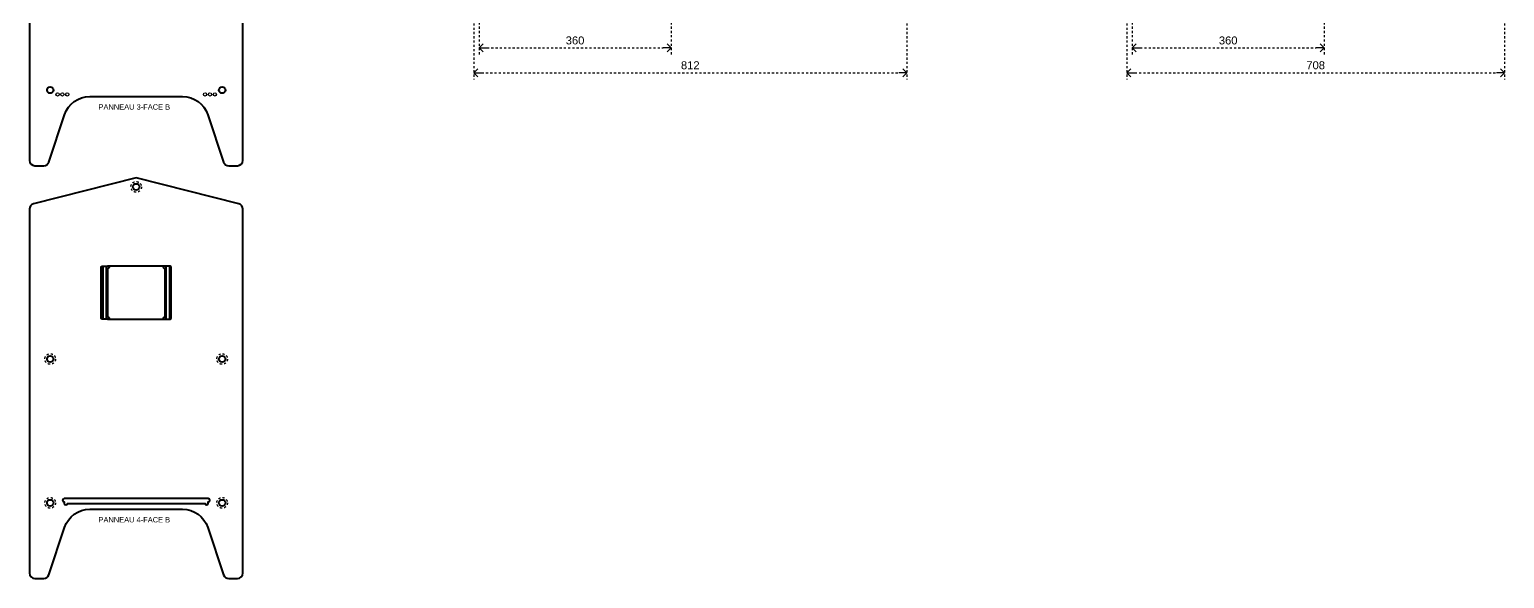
# Model space of a CAD drawing. Header units: millimetres. Extents: x -833 to 2063, y -1048 to 1991.
# Drawn here: x -833 to 1932, y -1048 to -18 of the extents above; entities that cross this region are included whole.
import ezdxf

# ---------------------------------------------------------------- set-up
doc = ezdxf.new("R2010")
doc.units = ezdxf.units.MM
doc.header["$LTSCALE"] = 4
doc.linetypes.add('JIS_02_1.0', pattern=[2, 1, -1])
doc.layers.add('NOCNC-ANNOTATIONS', color=252, linetype='Continuous')
doc.layers.add('OP8-FR6-PO-D0-C2', color=123, linetype='Continuous')
doc.layers.add('NOCNC-COTATIONS', color=7, linetype='Continuous', true_color=0x514e43)
for name, color, linetype, lineweight, true_color in [('OP13-FR6-PO-D0-C9.4', 7, 'Continuous', 40, 0x1565e5), ('OP14-FR6-DEINT-C0-D9.4', 7, 'Continuous', 40, 0x800000), ('OP15-FR6-DEEXT-C0-D9.4', 7, 'Continuous', 40, 0xac065f), ('OP5-FR3-PO-D0-C4', 7, 'Continuous', 40, 0x806892), ('OP7-FR3-PO-D4-C3', 7, 'Continuous', 40, 0xe8e111), ('OP9-FR6-PO-D0-C1.25', 7, 'Continuous', 40, 0xf08c0a)]:
    doc.layers.add(name, color=color, linetype=linetype, lineweight=lineweight, true_color=true_color)
doc.styles.get("Standard").update_dxf_attribs({"font": 'arial.ttf'})
doc.dimstyles.new('ISO-25', dxfattribs={"dimscale": 10, "dimtxt": 1.5, "dimasz": 1.5, "dimexe": 1.25, "dimexo": 0.625, "dimtad": 1, "dimtxsty": 'Standard', "dimblk": 'OPEN90', "dimcen": 2.5, "dimadec": 0, "dimazin": 0, "dimtfac": 1, "dimtmove": 0, "dimatfit": 3, "dimfxl": 1, "dimarcsym": 0})

# ---------------------------------------------------------------- blocks, each defined once
blk = doc.blocks.new('_Open90')
at = {"color": 0, "linetype": 'ByBlock', "lineweight": -2}
for p, q in [((0, 0), (-1, 0)), ((-0.5, 0.5), (0, 0)), ((0, 0), (-0.5, -0.5))]:
    blk.add_line(p, q, dxfattribs=at)
blk = doc.blocks.new('*D7')
at = {"layer": 'Defpoints', "color": 0, "linetype": 'JIS_02_1.0', "transparency": 16777216}
for p in [(10, 10), (370, 10), (370, -52.1)]:
    blk.add_point(p, dxfattribs=at)
at = {"layer": 'NOCNC-COTATIONS', "color": 0, "linetype": 'JIS_02_1.0', "lineweight": -2, "transparency": 16777216}
for p, q in [((10, 3.8), (10, -64.6)), ((370, 3.8), (370, -64.6)), ((25, -52.1), (355, -52.1))]:
    blk.add_line(p, q, dxfattribs=at)
at = {"layer": 'NOCNC-COTATIONS', "color": 0, "linetype": 'JIS_02_1.0', "lineweight": -2, "transparency": 16777216, "xscale": 15, "yscale": 15, "zscale": 15, "rotation": 180}
blk.add_blockref('_Open90', (10, -52.1), dxfattribs=at)
at = {"layer": 'NOCNC-COTATIONS', "color": 0, "linetype": 'JIS_02_1.0', "lineweight": -2, "transparency": 16777216, "xscale": 15, "yscale": 15, "zscale": 15}
blk.add_blockref('_Open90', (370, -52.1), dxfattribs=at)
at = {"layer": 'NOCNC-COTATIONS', "color": 0, "linetype": 'JIS_02_1.0', "transparency": 16777216, "insert": (190, -38.2), "char_height": 15, "attachment_point": 5}
blk.add_mtext('360', dxfattribs=at)
blk = doc.blocks.new('*D14')
at = {"layer": 'Defpoints', "color": 0, "linetype": 'JIS_02_1.0', "transparency": 16777216}
for p in [(1234.4, 10), (1594.4, 10), (1594.4, -52.1)]:
    blk.add_point(p, dxfattribs=at)
at = {"layer": 'NOCNC-COTATIONS', "color": 0, "linetype": 'JIS_02_1.0', "lineweight": -2, "transparency": 16777216}
for p, q in [((1234.4, 3.8), (1234.4, -64.6)), ((1594.4, 3.8), (1594.4, -64.6)), ((1249.4, -52.1), (1579.4, -52.1))]:
    blk.add_line(p, q, dxfattribs=at)
at = {"layer": 'NOCNC-COTATIONS', "color": 0, "linetype": 'JIS_02_1.0', "lineweight": -2, "transparency": 16777216, "xscale": 15, "yscale": 15, "zscale": 15, "rotation": 180}
blk.add_blockref('_Open90', (1234.4, -52.1), dxfattribs=at)
at = {"layer": 'NOCNC-COTATIONS', "color": 0, "linetype": 'JIS_02_1.0', "lineweight": -2, "transparency": 16777216, "xscale": 15, "yscale": 15, "zscale": 15}
blk.add_blockref('_Open90', (1594.4, -52.1), dxfattribs=at)
at = {"layer": 'NOCNC-COTATIONS', "color": 0, "linetype": 'JIS_02_1.0', "transparency": 16777216, "insert": (1414.4, -38.2), "char_height": 15, "attachment_point": 5}
blk.add_mtext('360', dxfattribs=at)
blk = doc.blocks.new('*D16')
at = {"layer": 'Defpoints', "color": 0, "linetype": 'JIS_02_1.0', "transparency": 16777216}
for p in [(0, 0), (812, 0), (812, -98.7)]:
    blk.add_point(p, dxfattribs=at)
at = {"layer": 'NOCNC-COTATIONS', "color": 0, "linetype": 'JIS_02_1.0', "lineweight": -2, "transparency": 16777216}
for p, q in [((0, -6.2), (0, -111.2)), ((812, -6.2), (812, -111.2)), ((15, -98.7), (797, -98.7))]:
    blk.add_line(p, q, dxfattribs=at)
at = {"layer": 'NOCNC-COTATIONS', "color": 0, "linetype": 'JIS_02_1.0', "lineweight": -2, "transparency": 16777216, "xscale": 15, "yscale": 15, "zscale": 15, "rotation": 180}
blk.add_blockref('_Open90', (0, -98.7), dxfattribs=at)
at = {"layer": 'NOCNC-COTATIONS', "color": 0, "linetype": 'JIS_02_1.0', "lineweight": -2, "transparency": 16777216, "xscale": 15, "yscale": 15, "zscale": 15}
blk.add_blockref('_Open90', (812, -98.7), dxfattribs=at)
at = {"layer": 'NOCNC-COTATIONS', "color": 0, "linetype": 'JIS_02_1.0', "transparency": 16777216, "insert": (406, -84.8), "char_height": 15, "attachment_point": 5}
blk.add_mtext('812', dxfattribs=at)
blk = doc.blocks.new('*D17')
at = {"layer": 'Defpoints', "color": 0, "linetype": 'JIS_02_1.0', "transparency": 16777216}
for p in [(1224.4, 0), (1932.4, 0), (1932.4, -98.7)]:
    blk.add_point(p, dxfattribs=at)
at = {"layer": 'NOCNC-COTATIONS', "color": 0, "linetype": 'JIS_02_1.0', "lineweight": -2, "transparency": 16777216}
for p, q in [((1224.4, -6.2), (1224.4, -111.2)), ((1932.4, -6.2), (1932.4, -111.2)), ((1239.4, -98.7), (1917.4, -98.7))]:
    blk.add_line(p, q, dxfattribs=at)
at = {"layer": 'NOCNC-COTATIONS', "color": 0, "linetype": 'JIS_02_1.0', "lineweight": -2, "transparency": 16777216, "xscale": 15, "yscale": 15, "zscale": 15, "rotation": 180}
blk.add_blockref('_Open90', (1224.4, -98.7), dxfattribs=at)
at = {"layer": 'NOCNC-COTATIONS', "color": 0, "linetype": 'JIS_02_1.0', "lineweight": -2, "transparency": 16777216, "xscale": 15, "yscale": 15, "zscale": 15}
blk.add_blockref('_Open90', (1932.4, -98.7), dxfattribs=at)
at = {"layer": 'NOCNC-COTATIONS', "color": 0, "linetype": 'JIS_02_1.0', "transparency": 16777216, "insert": (1578.4, -84.8), "char_height": 15, "attachment_point": 5}
blk.add_mtext('708', dxfattribs=at)

msp = doc.modelspace()

# ---------------------------------------------------------------- linework, layer by layer
at = {"linetype": 'JIS_02_1.0'}
for centre in [(-632.694, -312.97), (-793.861, -635.982), (-471.528, -635.982), (-793.861, -905.982), (-471.528, -905.982)]:
    msp.add_circle(centre, 10, dxfattribs=at)
at = {"layer": 'OP13-FR6-PO-D0-C9.4'}
msp.add_lwpolyline([(-497.694, -897.982), (-767.694, -897.982, 1), (-767.694, -903.982), (-767.694, -906.77, 0.98824764), (-761.699, -906.982), (-503.69, -906.982, 0.98824764), (-497.694, -906.77), (-497.694, -903.982, 1)], format="xyb", close=True, dxfattribs=at)
at = {"layer": 'OP14-FR6-DEINT-C0-D9.4'}
msp.add_lwpolyline([(-689.194, -464.982), (-689.194, -557.982, 0.41421356), (-686.194, -560.982), (-579.194, -560.982, 0.41421356), (-576.194, -557.982), (-576.194, -464.982, 0.41421356), (-579.194, -461.982), (-686.194, -461.982, 0.41421356)], format="xyb", close=True, dxfattribs=at)
at = {"layer": 'OP15-FR6-DEEXT-C0-D9.4'}
for points in [[(-459.319, -273.25), (-442.694, -273.25, 0.41421356), (-432.694, -263.25), (-432.694, 420.109, 0.34314466), (-440.234, 429.801), (-632.448, 478.591, 0.12493293), (-632.94, 478.591), (-825.155, 429.801, 0.34314466), (-832.694, 420.109), (-832.694, -263.25, 0.41421356), (-822.694, -273.25), (-806.07, -273.25, 0.32306869), (-796.58, -266.403), (-767.027, -177.481, -0.32306869), (-719.579, -143.25), (-545.81, -143.25, -0.32306869), (-498.362, -177.481), (-468.808, -266.403, 0.32306869)], [(-459.319, -1047.982), (-442.694, -1047.982, 0.41421356), (-432.694, -1037.982), (-432.694, -354.624, 0.34314466), (-440.234, -344.931), (-632.448, -296.142, 0.12493293), (-632.94, -296.142), (-825.155, -344.931, 0.34314466), (-832.694, -354.624), (-832.694, -1037.982, 0.41421356), (-822.694, -1047.982), (-806.07, -1047.982, 0.32306869), (-796.58, -1041.136), (-767.027, -952.213, -0.32306869), (-719.579, -917.982), (-545.81, -917.982, -0.32306869), (-498.362, -952.213), (-468.808, -1041.136, 0.32306869)]]:
    msp.add_lwpolyline(points, format="xyb", close=True, dxfattribs=at)
at = {"layer": 'OP5-FR3-PO-D0-C4', "linetype": 'ByBlock'}
for points in [[(-698.194, -463.482, -0.41421356), (-696.694, -461.982), (-687.694, -461.982), (-684.605, -461.982, -0.71939019), (-683.7, -464.679), (-686.025, -466.435, 0.12069703), (-686.194, -467.129), (-686.194, -555.836, 0.12069703), (-686.025, -556.529), (-683.7, -558.286, -0.71939019), (-684.605, -560.982), (-696.694, -560.982, -0.41421356), (-698.194, -559.482)], [(-567.194, -463.482, 0.41421356), (-568.694, -461.982), (-577.694, -461.982), (-580.784, -461.982, 0.71939019), (-581.688, -464.679), (-579.364, -466.435, -0.12069703), (-579.194, -467.129), (-579.194, -555.836, -0.12069703), (-579.364, -556.529), (-581.688, -558.286, 0.71939019), (-580.784, -560.982), (-568.694, -560.982, 0.41421356), (-567.194, -559.482)]]:
    msp.add_lwpolyline(points, format="xyb", close=True, dxfattribs=at)
at = {"layer": 'OP7-FR3-PO-D4-C3'}
for points in [[(-698.194, -463.482, -0.41421356), (-696.694, -461.982, -0.41421356), (-695.194, -463.482), (-695.194, -559.482, -0.41421356), (-696.694, -560.982, -0.41421356), (-698.194, -559.482)], [(-567.194, -463.482, 0.41421356), (-568.694, -461.982, 0.41421356), (-570.194, -463.482), (-570.194, -559.482, 0.41421356), (-568.694, -560.982, 0.41421356), (-567.194, -559.482)]]:
    msp.add_lwpolyline(points, format="xyb", close=True, dxfattribs=at)
at = {"layer": 'OP8-FR6-PO-D0-C2'}
for centre in [(-780.134, -139.394), (-771.029, -139.394), (-761.923, -139.394), (-503.466, -139.394), (-494.36, -139.394), (-485.254, -139.394)]:
    msp.add_circle(centre, 3, dxfattribs=at)
at = {"layer": 'OP9-FR6-PO-D0-C1.25'}
for centre in [(-793.861, -131.25), (-471.528, -131.25), (-632.694, -312.97), (-793.861, -635.982), (-471.528, -635.982), (-793.861, -905.982), (-471.528, -905.982)]:
    msp.add_circle(centre, 6, dxfattribs=at)

# ---------------------------------------------------------------- texts
at = {"layer": 'NOCNC-ANNOTATIONS', "linetype": 'JIS_02_1.0'}
for s, p in [('PANNEAU 3-FACE B', (-703.34, -167.947)), ('PANNEAU 4-FACE B', (-703.34, -942.68))]:
    msp.add_text(s, height=10, dxfattribs=at).set_placement(p)

# ---------------------------------------------------------------- dimensions: what is measured, and where the dimension line sits
at = {"layer": 'NOCNC-COTATIONS', "linetype": 'JIS_02_1.0'}
for base, p1, p2, picture, middle in [((812, -98.674), (0, 0), (812, 0), '*D16', (406, -84.765)), ((370, -52.104), (10, 10), (370, 10), '*D7', (190, -38.191)), ((1932.389, -98.674), (1224.389, 0), (1932.389, 0), '*D17', (1578.389, -84.765)), ((1594.389, -52.104), (1234.389, 10), (1594.389, 10), '*D14', (1414.389, -38.191))]:
    dim = msp.add_linear_dim(base=base, p1=p1, p2=p2, dimstyle='ISO-25', dxfattribs=at)
    dim.commit()
    dim.dimension.update_dxf_attribs({"geometry": picture, "text_midpoint": middle})

doc.saveas('drawing.dxf')
